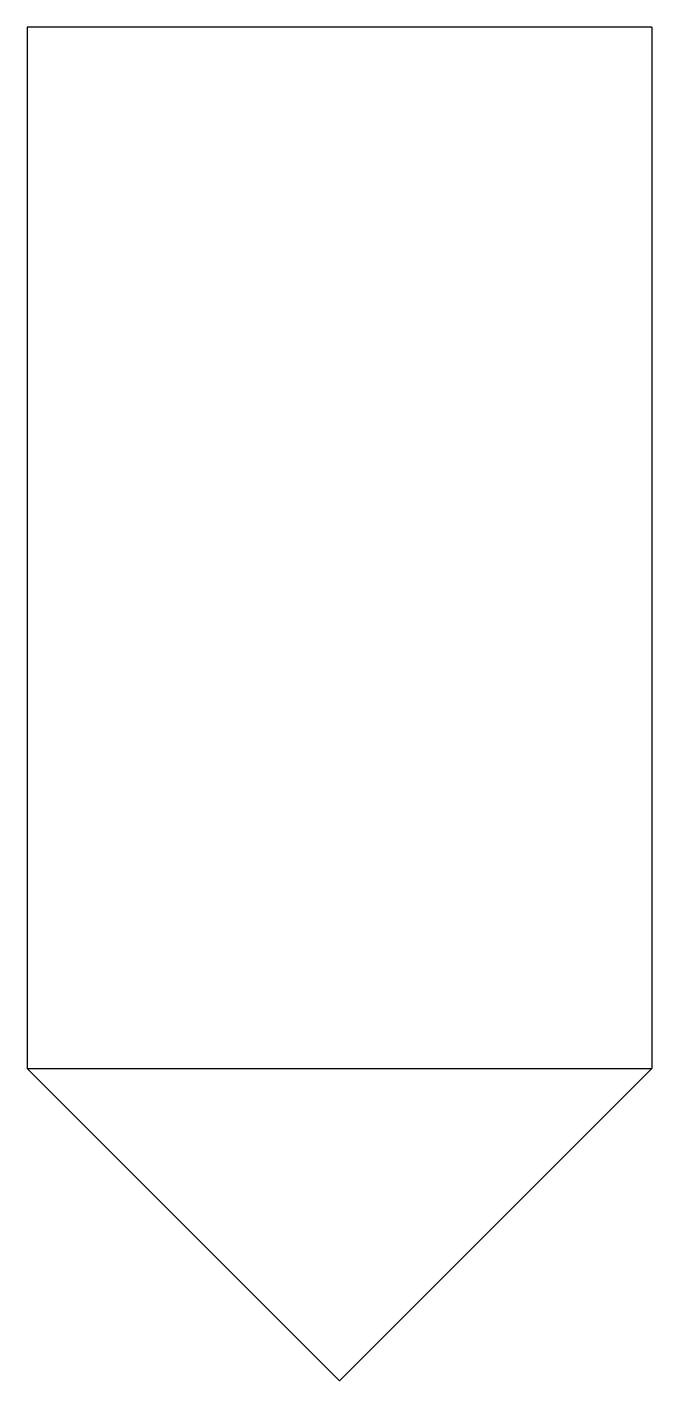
# Model space of a CAD drawing. Extents: x -7.5 to 7.5, y -18.9 to 13.6.
import ezdxf

# ---------------------------------------------------------------- set-up
doc = ezdxf.new("R2010")
doc.units = 0
doc.layers.get('0').update_dxf_attribs({"linetype": 'CONTINUOUS'})

msp = doc.modelspace()

# ---------------------------------------------------------------- linework, layer by layer
for p, q in [((-7.5, 13.6), (-7.5, -11.4)), ((7.5, 13.6), (-7.5, 13.6)), ((7.5, 13.6), (7.5, -11.4)), ((-7.5, -11.4), (7.5, -11.4)), ((-7.5, -11.4), (0, -18.9)), ((0, -18.9), (7.5, -11.4))]:
    msp.add_line(p, q)

doc.saveas('drawing.dxf')
